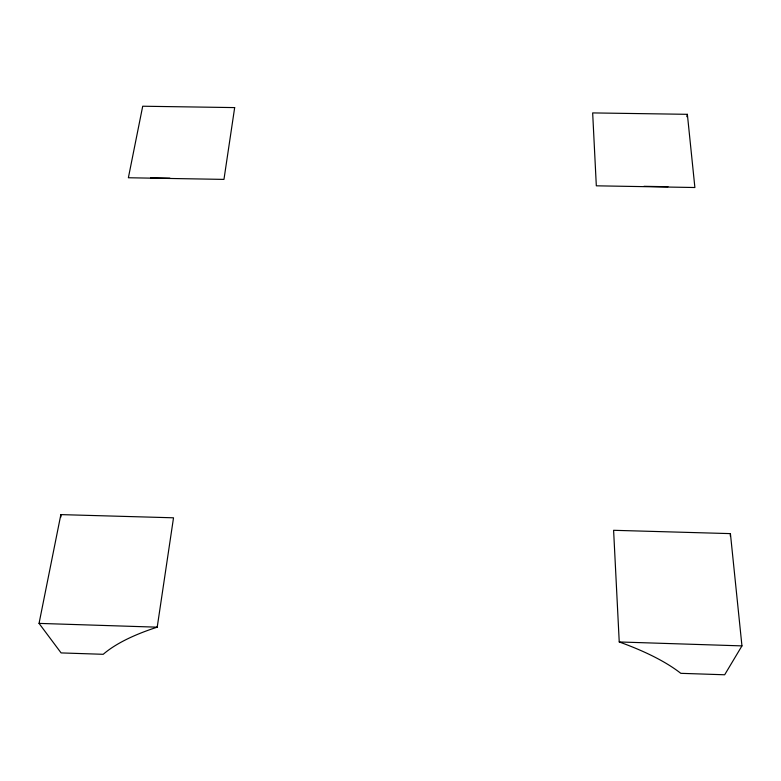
<?xml version="1.0" encoding="UTF-8"?>
<svg xmlns="http://www.w3.org/2000/svg" width="781" height="781" viewBox="0 0 781 781"><rect width="100%" height="100%" fill="white"/><g stroke="black" fill="none" stroke-linecap="round" stroke-linejoin="round"><path stroke-width="1.17" d="M157.215 627.172L173.519 517.803L60.859 514.611L39.05 623.394L61.103 652.916L103.219 654.302A308.026 91.943 2.7 0 1 157.215 627.172L39.05 623.394M686.802 116.691L687.368 114.319L592.662 112.913L596.323 185.819L694.885 187.518L687.368 114.319M741.95 645.887L724.67 674.774L680.807 673.329A308.026 91.943 2.7 0 0 619.235 641.962L613.602 530.299L730.42 533.618L741.95 645.887L619.206 641.962M150.655 177.824L169.887 178.146M643.993 186.317L667.97 186.727M730.42 533.618A277.977 48.881 -89.4 0 1 730.284 536.039M60.918 516.983A272.989 67.439 -87.6 0 1 60.859 514.611M234.671 107.593L223.962 179.396L128.377 177.756L142.708 106.226L234.671 107.593"/></g></svg>
